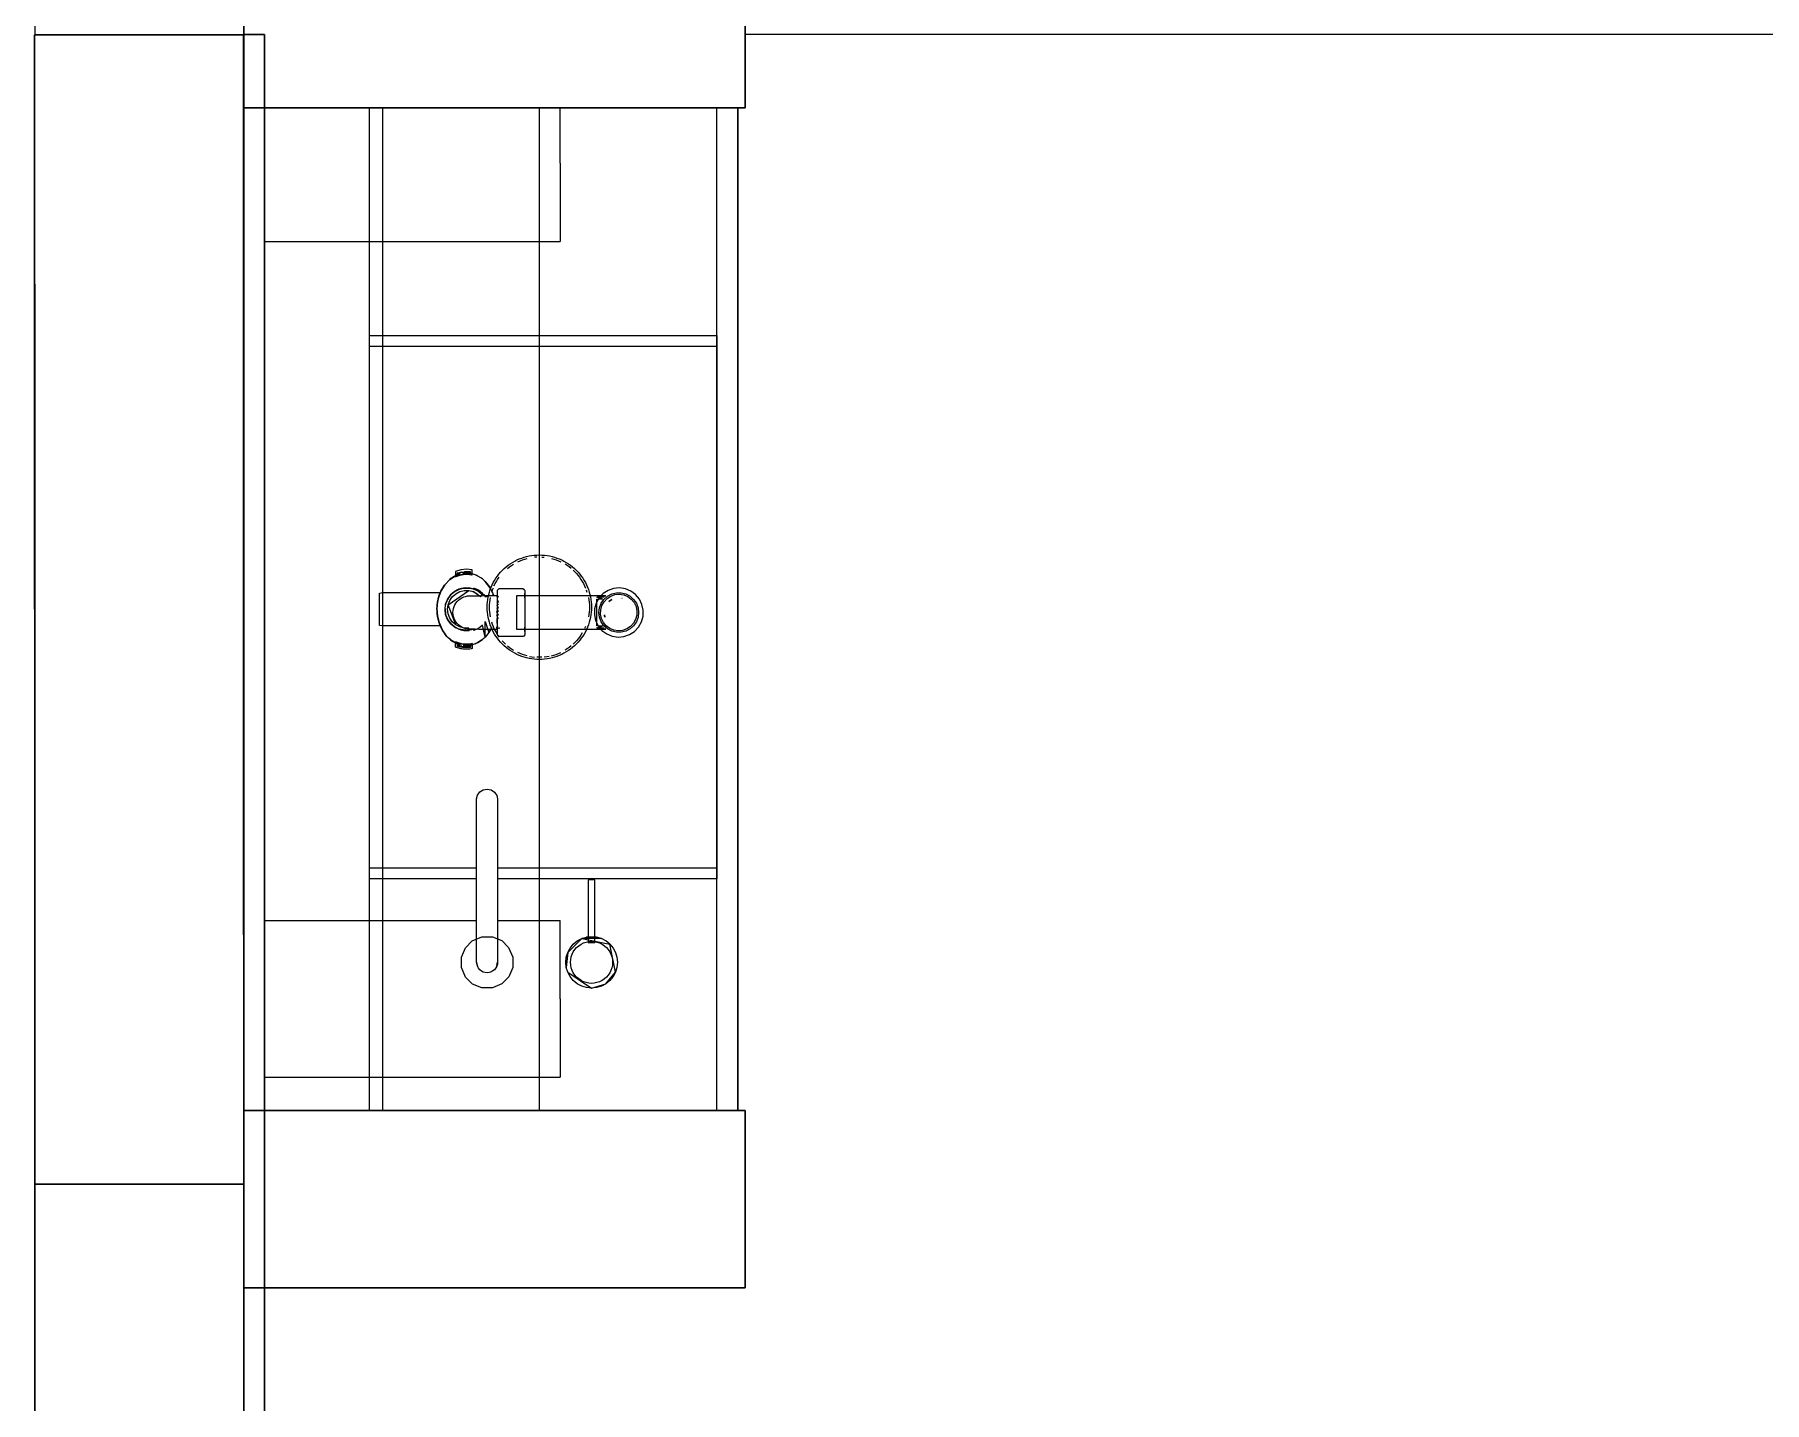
# Model space of a CAD drawing. Header units: metres. Extents: x 62 to 334, y -352 to -102.
# Drawn here: x 66 to 99.13, y -226.19 to -200 of the extents above; entities that cross this region are included whole.
import ezdxf

# ---------------------------------------------------------------- set-up
doc = ezdxf.new("R2010")
doc.units = ezdxf.units.M

msp = doc.modelspace()

# ---------------------------------------------------------------- linework, layer by layer
for p, q in [((66.002, -195.997), (66.002, -200.001)), ((70.004, -201.4), (70.004, -198)), ((79.604, -198), (79.604, -201.4)), ((65.998, -200.001), (69.998, -200)), ((66.002, -222.007), (65.998, -200.001)), ((69.998, -200), (70.002, -222.006)), ((70.004, -199.997), (70.004, -199.997)), ((70.004, -293.397), (70.004, -199.997)), ((70.004, -199.997), (70.404, -199.997)), ((70.404, -199.997), (70.404, -293.397)), ((102.002, -199.997), (79.604, -199.997)), ((79.604, -201.4), (70.004, -201.4)), ((72.404, -201.4), (72.404, -220.594)), ((72.664, -220.594), (72.664, -201.4)), ((75.664, -201.4), (75.664, -220.594)), ((76.064, -202.46), (76.064, -201.4)), ((79.064, -220.594), (79.064, -201.4)), ((79.064, -205.96), (79.064, -201.4)), ((79.464, -220.594), (79.464, -201.4)), ((79.464, -201.4), (79.464, -220.594)), ((76.064, -202.46), (76.064, -203.96)), ((70.404, -203.96), (76.064, -203.96)), ((72.404, -205.76), (79.064, -205.76)), ((72.404, -205.96), (79.064, -205.96)), ((79.064, -205.76), (79.064, -216.16)), ((70.404, -220.594), (70.404, -206.49)), ((75.281, -210.036), (75.327, -210.019)), ((75.327, -210.019), (75.374, -210.003)), ((75.374, -210.003), (75.421, -209.99)), ((75.421, -209.99), (75.469, -209.979)), ((75.469, -209.979), (75.517, -209.971)), ((75.517, -209.971), (75.566, -209.965)), ((75.566, -209.965), (75.615, -209.961)), ((75.617, -210.001), (75.57, -210.005)), ((75.615, -209.961), (75.664, -209.96)), ((75.664, -209.96), (75.713, -209.961)), ((75.711, -210.001), (75.758, -210.005)), ((75.713, -209.961), (75.762, -209.965)), ((75.762, -209.965), (75.811, -209.971)), ((75.811, -209.971), (75.859, -209.979)), ((75.859, -209.979), (75.907, -209.99)), ((75.907, -209.99), (75.954, -210.003)), ((75.954, -210.003), (76.001, -210.019)), ((76.001, -210.019), (76.047, -210.036)), ((73.948, -210.43), (74.059, -210.357)), ((74.059, -210.357), (73.953, -210.426)), ((73.953, -210.426), (74.056, -210.359)), ((74.056, -210.359), (74.032, -210.374)), ((74.162, -210.245), (74.059, -210.276)), ((74.059, -210.276), (74.059, -210.357)), ((74.172, -210.338), (74.059, -210.38)), ((74.161, -210.341), (74.059, -210.38)), ((74.059, -210.357), (74.086, -210.345)), ((74.059, -210.357), (74.069, -210.352)), ((74.059, -210.38), (74.059, -210.357)), ((74.069, -210.352), (74.08, -210.348)), ((74.08, -210.348), (74.089, -210.343)), ((74.086, -210.345), (74.08, -210.348)), ((74.086, -210.345), (74.107, -210.337)), ((74.089, -210.343), (74.086, -210.345)), ((74.089, -210.297), (74.106, -210.308)), ((74.089, -210.343), (74.089, -210.316)), ((74.101, -210.339), (74.089, -210.343)), ((74.112, -210.335), (74.101, -210.339)), ((74.107, -210.337), (74.101, -210.339)), ((74.103, -210.36), (74.114, -210.355)), ((74.106, -210.308), (74.182, -210.291)), ((74.157, -210.296), (74.106, -210.308)), ((74.106, -210.308), (74.108, -210.308)), ((74.107, -210.337), (74.112, -210.335)), ((74.108, -210.308), (74.112, -210.307)), ((74.112, -210.307), (74.114, -210.307)), ((74.122, -210.331), (74.112, -210.335)), ((74.112, -210.335), (74.116, -210.333)), ((74.114, -210.307), (74.118, -210.306)), ((74.114, -210.355), (74.126, -210.351)), ((74.116, -210.333), (74.122, -210.331)), ((74.118, -210.306), (74.122, -210.305)), ((74.122, -210.305), (74.126, -210.304)), ((74.122, -210.331), (74.134, -210.328)), ((74.13, -210.329), (74.122, -210.331)), ((74.126, -210.304), (74.13, -210.303)), ((74.126, -210.351), (74.137, -210.348)), ((74.13, -210.303), (74.135, -210.302)), ((74.13, -210.329), (74.138, -210.327)), ((74.134, -210.328), (74.13, -210.329)), ((74.134, -210.328), (74.145, -210.325)), ((74.138, -210.327), (74.134, -210.328)), ((74.135, -210.302), (74.145, -210.299)), ((74.137, -210.348), (74.149, -210.344)), ((74.145, -210.325), (74.138, -210.327)), ((74.145, -210.299), (74.157, -210.296)), ((74.149, -210.344), (74.161, -210.341)), ((74.17, -210.294), (74.157, -210.296)), ((74.161, -210.341), (74.269, -210.328)), ((74.305, -210.33), (74.161, -210.341)), ((74.161, -210.341), (74.172, -210.338)), ((74.269, -210.235), (74.162, -210.245)), ((74.182, -210.291), (74.17, -210.294)), ((74.184, -210.336), (74.172, -210.338)), ((74.182, -210.291), (74.194, -210.289)), ((74.196, -210.334), (74.184, -210.336)), ((74.194, -210.289), (74.205, -210.288)), ((74.208, -210.332), (74.196, -210.334)), ((74.213, -210.311), (74.202, -210.313)), ((74.202, -210.313), (74.211, -210.312)), ((74.205, -210.288), (74.217, -210.287)), ((74.22, -210.331), (74.208, -210.332)), ((74.211, -210.312), (74.22, -210.311)), ((74.225, -210.31), (74.213, -210.311)), ((74.217, -210.287), (74.228, -210.285)), ((74.22, -210.311), (74.232, -210.309)), ((74.232, -210.33), (74.22, -210.331)), ((74.237, -210.309), (74.225, -210.31)), ((74.337, -210.279), (74.228, -210.285)), ((74.228, -210.285), (74.24, -210.285)), ((74.232, -210.309), (74.244, -210.309)), ((74.244, -210.329), (74.232, -210.33)), ((74.25, -210.308), (74.237, -210.309)), ((74.24, -210.285), (74.337, -210.279)), ((74.24, -210.285), (74.251, -210.284)), ((74.244, -210.309), (74.25, -210.308)), ((74.257, -210.328), (74.244, -210.329)), ((74.25, -210.308), (74.256, -210.308)), ((74.26, -210.308), (74.25, -210.308)), ((74.251, -210.284), (74.263, -210.284)), ((74.256, -210.308), (74.263, -210.308)), ((74.269, -210.328), (74.257, -210.328)), ((74.272, -210.308), (74.26, -210.308)), ((74.263, -210.284), (74.274, -210.284)), ((74.33, -210.285), (74.263, -210.284)), ((74.263, -210.308), (74.269, -210.308)), ((74.377, -210.246), (74.269, -210.235)), ((74.269, -210.308), (74.28, -210.308)), ((74.377, -210.342), (74.269, -210.328)), ((74.269, -210.328), (74.317, -210.331)), ((74.269, -210.328), (74.281, -210.328)), ((74.284, -210.308), (74.272, -210.308)), ((74.33, -210.285), (74.274, -210.284)), ((74.274, -210.284), (74.283, -210.284)), ((74.28, -210.308), (74.291, -210.309)), ((74.281, -210.328), (74.293, -210.329)), ((74.283, -210.284), (74.291, -210.284)), ((74.296, -210.309), (74.284, -210.308)), ((74.291, -210.284), (74.295, -210.285)), ((74.291, -210.309), (74.301, -210.309)), ((74.293, -210.329), (74.305, -210.33)), ((74.295, -210.285), (74.299, -210.285)), ((74.307, -210.31), (74.296, -210.309)), ((74.299, -210.285), (74.305, -210.285)), ((74.316, -210.311), (74.301, -210.309)), ((74.301, -210.309), (74.307, -210.31)), ((74.305, -210.285), (74.309, -210.285)), ((74.305, -210.33), (74.317, -210.331)), ((74.307, -210.31), (74.316, -210.311)), ((74.319, -210.311), (74.307, -210.31)), ((74.309, -210.285), (74.312, -210.285)), ((74.312, -210.285), (74.318, -210.285)), ((74.321, -210.311), (74.316, -210.311)), ((74.316, -210.311), (74.329, -210.312)), ((74.317, -210.331), (74.329, -210.332)), ((74.318, -210.285), (74.321, -210.286)), ((74.329, -210.312), (74.319, -210.311)), ((74.321, -210.286), (74.323, -210.286)), ((74.326, -210.312), (74.321, -210.311)), ((74.323, -210.286), (74.327, -210.285)), ((74.329, -210.312), (74.326, -210.312)), ((74.327, -210.285), (74.33, -210.285)), ((74.329, -210.312), (74.347, -210.315)), ((74.342, -210.314), (74.329, -210.312)), ((74.329, -210.332), (74.341, -210.334)), ((74.337, -210.279), (74.33, -210.285)), ((74.347, -210.271), (74.337, -210.279)), ((74.341, -210.334), (74.353, -210.336)), ((74.354, -210.316), (74.342, -210.314)), ((74.347, -210.315), (74.347, -210.289)), ((74.347, -210.315), (74.357, -210.317)), ((74.366, -210.318), (74.347, -210.315)), ((74.353, -210.336), (74.365, -210.339)), ((74.366, -210.318), (74.354, -210.316)), ((74.357, -210.317), (74.368, -210.319)), ((74.357, -210.317), (74.366, -210.318)), ((74.365, -210.339), (74.377, -210.342)), ((74.366, -210.318), (74.368, -210.319)), ((74.377, -210.321), (74.366, -210.318)), ((74.368, -210.319), (74.377, -210.321)), ((74.377, -210.321), (74.377, -210.246)), ((74.377, -210.342), (74.377, -210.321)), ((74.434, -210.339), (74.377, -210.321)), ((74.474, -210.356), (74.434, -210.339)), ((74.489, -210.364), (74.434, -210.339)), ((74.489, -210.364), (74.474, -210.356)), ((74.861, -210.364), (74.891, -210.326)), ((74.891, -210.326), (74.923, -210.288)), ((74.923, -210.288), (74.957, -210.253)), ((74.957, -210.253), (74.992, -210.219)), ((74.992, -210.219), (75.03, -210.187)), ((75.03, -210.187), (75.068, -210.157)), ((75.055, -210.218), (75.092, -210.189)), ((75.068, -210.157), (75.108, -210.129)), ((75.092, -210.189), (75.131, -210.162)), ((75.108, -210.129), (75.15, -210.102)), ((75.131, -210.162), (75.17, -210.137)), ((75.15, -210.102), (75.193, -210.078)), ((75.193, -210.078), (75.236, -210.056)), ((75.236, -210.056), (75.281, -210.036)), ((75.254, -210.092), (75.297, -210.073)), ((75.297, -210.073), (75.341, -210.056)), ((75.341, -210.056), (75.385, -210.041)), ((75.385, -210.041), (75.431, -210.029)), ((75.897, -210.029), (75.943, -210.041)), ((75.943, -210.041), (75.987, -210.056)), ((75.987, -210.056), (76.031, -210.073)), ((76.031, -210.073), (76.074, -210.092)), ((76.047, -210.036), (76.092, -210.056)), ((76.092, -210.056), (76.135, -210.078)), ((76.135, -210.078), (76.178, -210.102)), ((76.197, -210.162), (76.158, -210.137)), ((76.178, -210.102), (76.22, -210.129)), ((76.236, -210.189), (76.197, -210.162)), ((76.22, -210.129), (76.26, -210.157)), ((76.273, -210.218), (76.236, -210.189)), ((76.26, -210.157), (76.298, -210.187)), ((76.298, -210.187), (76.336, -210.219)), ((76.309, -210.249), (76.343, -210.281)), ((76.336, -210.219), (76.371, -210.253)), ((76.343, -210.281), (76.375, -210.315)), ((76.371, -210.253), (76.405, -210.288)), ((76.375, -210.315), (76.406, -210.351)), ((76.405, -210.288), (76.437, -210.326)), ((76.406, -210.351), (76.435, -210.388)), ((76.437, -210.326), (76.467, -210.364)), ((72.604, -210.691), (72.664, -210.68)), ((72.664, -210.68), (73.768, -210.68)), ((73.779, -210.656), (73.729, -210.797)), ((73.755, -210.711), (73.764, -210.688)), ((73.779, -210.656), (73.764, -210.688)), ((73.764, -210.688), (73.768, -210.68)), ((73.768, -210.68), (73.779, -210.656)), ((73.853, -210.531), (73.779, -210.656)), ((73.779, -210.656), (73.849, -210.536)), ((73.849, -210.536), (73.853, -210.531)), ((73.853, -210.531), (73.948, -210.43)), ((73.916, -210.913), (74.311, -210.641)), ((73.953, -210.426), (73.948, -210.43)), ((74.032, -210.374), (73.953, -210.426)), ((74.1, -210.626), (73.958, -210.731)), ((74.031, -210.665), (73.958, -210.731)), ((73.974, -210.714), (74.033, -210.664)), ((74.173, -210.601), (74.031, -210.665)), ((74.031, -210.665), (74.118, -210.618)), ((74.1, -210.626), (74.031, -210.665)), ((74.033, -210.664), (74.1, -210.626)), ((74.059, -210.38), (74.07, -210.374)), ((74.062, -210.702), (74.139, -210.662)), ((74.07, -210.374), (74.081, -210.369)), ((74.081, -210.369), (74.092, -210.364)), ((74.092, -210.364), (74.103, -210.36)), ((74.173, -210.601), (74.1, -210.626)), ((74.25, -210.59), (74.118, -210.618)), ((74.118, -210.618), (74.214, -210.594)), ((74.118, -210.618), (74.173, -210.601)), ((74.139, -210.662), (74.224, -210.641)), ((74.25, -210.59), (74.173, -210.601)), ((74.214, -210.594), (74.25, -210.59)), ((74.312, -210.592), (74.214, -210.594)), ((74.214, -210.594), (74.327, -210.594)), ((74.224, -210.641), (74.311, -210.641)), ((74.327, -210.594), (74.25, -210.59)), ((74.311, -210.641), (74.396, -210.662)), ((74.312, -210.592), (74.327, -210.594)), ((74.408, -210.615), (74.312, -210.592)), ((74.327, -210.594), (74.368, -210.602)), ((74.368, -210.602), (74.408, -210.615)), ((74.539, -210.76), (74.396, -210.662)), ((74.396, -210.662), (74.473, -210.702)), ((74.408, -210.615), (74.409, -210.594)), ((74.497, -210.66), (74.408, -210.615)), ((74.488, -210.631), (74.409, -210.594)), ((74.409, -210.594), (74.505, -210.641)), ((74.488, -210.631), (74.505, -210.641)), ((74.532, -210.661), (74.488, -210.631)), ((74.573, -210.418), (74.489, -210.364)), ((74.555, -210.405), (74.489, -210.364)), ((74.497, -210.66), (74.572, -210.726)), ((74.571, -210.724), (74.497, -210.66)), ((74.505, -210.641), (74.585, -210.71)), ((74.573, -210.697), (74.532, -210.661)), ((74.585, -210.71), (74.532, -210.661)), ((74.573, -210.418), (74.555, -210.405)), ((74.591, -210.433), (74.573, -210.418)), ((74.61, -210.45), (74.591, -210.433)), ((74.61, -210.45), (74.621, -210.461)), ((74.628, -210.468), (74.61, -210.45)), ((74.621, -210.461), (74.628, -210.468)), ((74.628, -210.468), (74.692, -210.545)), ((74.719, -210.584), (74.628, -210.468)), ((74.692, -210.545), (74.719, -210.584)), ((74.694, -210.717), (74.707, -210.67)), ((74.707, -210.67), (74.722, -210.623)), ((74.746, -210.633), (74.719, -210.584)), ((74.719, -210.584), (74.785, -210.724)), ((74.771, -210.688), (74.719, -210.584)), ((74.722, -210.623), (74.74, -210.577)), ((74.74, -210.577), (74.76, -210.533)), ((74.76, -210.637), (74.745, -210.681)), ((74.771, -210.688), (74.746, -210.633)), ((74.76, -210.533), (74.782, -210.489)), ((74.777, -210.593), (74.76, -210.637)), ((74.785, -210.724), (74.771, -210.688)), ((74.782, -210.489), (74.806, -210.446)), ((74.796, -210.55), (74.817, -210.508)), ((74.806, -210.446), (74.833, -210.404)), ((74.817, -210.508), (74.841, -210.467)), ((74.833, -210.404), (74.861, -210.364)), ((74.841, -210.467), (74.866, -210.427)), ((74.866, -210.427), (74.893, -210.388)), ((74.866, -210.632), (74.872, -210.625)), ((74.866, -211.491), (74.866, -210.632)), ((74.872, -210.625), (74.896, -210.602)), ((74.896, -210.602), (75.346, -210.602)), ((75.346, -210.602), (75.386, -210.642)), ((75.371, -210.627), (75.346, -210.602)), ((75.346, -210.602), (75.371, -210.623)), ((75.371, -210.623), (75.382, -210.636)), ((75.386, -210.642), (75.371, -210.627)), ((75.382, -210.636), (75.386, -210.642)), ((75.386, -210.642), (75.386, -210.721)), ((76.435, -210.388), (76.462, -210.427)), ((76.462, -210.427), (76.487, -210.467)), ((76.467, -210.364), (76.495, -210.404)), ((76.487, -210.467), (76.511, -210.508)), ((76.495, -210.404), (76.522, -210.446)), ((76.511, -210.508), (76.532, -210.55)), ((76.522, -210.446), (76.546, -210.489)), ((76.532, -210.55), (76.551, -210.593)), ((76.546, -210.489), (76.568, -210.533)), ((76.568, -210.533), (76.588, -210.577)), ((76.583, -210.681), (76.568, -210.637)), ((76.588, -210.577), (76.606, -210.623)), ((76.606, -210.623), (76.621, -210.67)), ((76.621, -210.67), (76.634, -210.717)), ((76.98, -210.64), (76.885, -210.701)), ((77.087, -210.603), (76.98, -210.64)), ((77.051, -210.707), (77.14, -210.685)), ((77.2, -210.592), (77.087, -210.603)), ((77.14, -210.685), (77.232, -210.685)), ((77.312, -210.609), (77.2, -210.592)), ((77.232, -210.685), (77.321, -210.707)), ((77.417, -210.653), (77.312, -210.609)), ((77.508, -210.72), (77.417, -210.653)), ((72.604, -211.309), (72.604, -210.691)), ((72.604, -210.77), (72.604, -210.722)), ((73.707, -210.922), (73.704, -210.992)), ((73.705, -210.949), (73.704, -210.973)), ((73.704, -211.002), (73.704, -210.973)), ((73.704, -210.973), (73.704, -210.992)), ((73.704, -210.992), (73.704, -211.002)), ((73.704, -210.992), (73.706, -211.061)), ((73.704, -211.002), (73.705, -211.037)), ((73.705, -210.949), (73.729, -210.797)), ((73.706, -210.934), (73.705, -210.949)), ((73.71, -211.103), (73.705, -210.949)), ((73.71, -210.9), (73.706, -210.934)), ((73.706, -210.934), (73.707, -210.922)), ((73.707, -210.922), (73.716, -210.855)), ((73.71, -210.9), (73.707, -210.922)), ((73.714, -210.869), (73.71, -210.9)), ((73.72, -210.833), (73.714, -210.869)), ((73.716, -210.855), (73.714, -210.869)), ((73.729, -210.797), (73.716, -210.855)), ((73.716, -210.855), (73.72, -210.833)), ((73.729, -210.797), (73.72, -210.833)), ((73.729, -210.797), (73.742, -210.748)), ((73.73, -210.79), (73.729, -210.797)), ((73.742, -210.748), (73.73, -210.79)), ((73.742, -210.748), (73.755, -210.711)), ((73.858, -211.003), (73.869, -210.905)), ((73.858, -210.992), (73.858, -211.003)), ((73.864, -211.069), (73.858, -210.992)), ((73.858, -211.003), (73.864, -211.069)), ((73.87, -211.101), (73.858, -211.003)), ((73.867, -210.915), (73.89, -210.842)), ((73.869, -210.905), (73.867, -210.915)), ((73.869, -210.905), (73.926, -210.774)), ((73.903, -210.813), (73.869, -210.905)), ((73.89, -210.842), (73.869, -210.905)), ((73.903, -210.813), (73.974, -210.714)), ((73.958, -210.731), (73.903, -210.813)), ((73.926, -210.774), (73.903, -210.813)), ((73.906, -211), (73.916, -210.913)), ((73.916, -211.087), (73.906, -211)), ((73.916, -210.913), (73.947, -210.832)), ((74.062, -211.298), (73.916, -210.913)), ((73.974, -210.714), (73.926, -210.774)), ((73.947, -210.832), (73.997, -210.76)), ((73.958, -210.731), (73.974, -210.714)), ((73.997, -210.76), (74.062, -210.702)), ((74.012, -211.024), (74.019, -210.985)), ((74.019, -210.985), (74.03, -210.95)), ((74.03, -210.95), (74.046, -210.913)), ((74.046, -210.913), (74.065, -210.882)), ((74.065, -210.882), (74.09, -210.85)), ((74.09, -210.85), (74.115, -210.825)), ((74.115, -210.825), (74.148, -210.799)), ((74.148, -210.799), (74.178, -210.781)), ((74.178, -210.781), (74.216, -210.763)), ((74.216, -210.763), (74.249, -210.753)), ((74.249, -210.753), (74.291, -210.744)), ((74.291, -210.744), (74.324, -210.742)), ((74.324, -210.742), (74.343, -210.742)), ((74.343, -210.742), (74.399, -210.741)), ((74.399, -210.741), (74.438, -210.741)), ((74.438, -210.741), (74.508, -210.74)), ((74.473, -210.702), (74.539, -210.76)), ((74.508, -210.74), (74.597, -210.739)), ((74.539, -210.76), (74.571, -210.724)), ((74.572, -210.726), (74.585, -210.71)), ((74.573, -210.697), (74.592, -210.717)), ((74.585, -210.71), (74.573, -210.697)), ((74.592, -210.717), (74.611, -210.741)), ((74.597, -210.739), (74.86, -210.737)), ((74.61, -210.717), (74.628, -210.765)), ((74.611, -210.741), (74.61, -210.717)), ((74.628, -210.765), (74.785, -210.724)), ((74.664, -210.96), (74.665, -210.911)), ((74.665, -211.009), (74.664, -210.96)), ((74.665, -210.911), (74.669, -210.862)), ((74.669, -211.058), (74.665, -211.009)), ((74.669, -210.862), (74.675, -210.813)), ((74.675, -210.813), (74.683, -210.765)), ((74.683, -210.765), (74.694, -210.717)), ((74.705, -210.913), (74.704, -210.96)), ((74.704, -210.96), (74.705, -211.007)), ((74.709, -210.866), (74.705, -210.913)), ((74.705, -211.007), (74.709, -211.054)), ((74.714, -210.819), (74.709, -210.866)), ((74.722, -210.773), (74.714, -210.819)), ((74.86, -210.737), (74.846, -210.748)), ((74.846, -210.748), (74.873, -210.747)), ((74.848, -210.979), (74.876, -211.044)), ((74.877, -210.979), (74.848, -210.979)), ((74.85, -210.917), (74.877, -210.979)), ((74.878, -210.917), (74.85, -210.917)), ((74.853, -210.861), (74.878, -210.917)), ((74.881, -210.861), (74.853, -210.861)), ((74.864, -210.776), (74.858, -210.813)), ((74.858, -210.813), (74.881, -210.861)), ((74.873, -210.747), (74.864, -210.776)), ((75.226, -210.742), (75.226, -211.382)), ((76.766, -210.742), (75.226, -210.742)), ((75.386, -210.696), (75.386, -211.428)), ((75.386, -210.78), (75.386, -210.696)), ((75.386, -210.705), (75.386, -210.78)), ((75.386, -210.721), (75.386, -210.705)), ((76.606, -210.773), (76.614, -210.819)), ((76.614, -210.819), (76.619, -210.866)), ((76.619, -210.866), (76.623, -210.913)), ((76.623, -211.007), (76.619, -211.054)), ((76.623, -210.913), (76.624, -210.96)), ((76.624, -210.96), (76.623, -211.007)), ((76.634, -210.717), (76.645, -210.765)), ((76.645, -210.765), (76.653, -210.813)), ((76.653, -210.813), (76.659, -210.862)), ((76.659, -210.862), (76.663, -210.911)), ((76.663, -211.009), (76.659, -211.058)), ((76.663, -210.911), (76.664, -210.96)), ((76.664, -210.96), (76.663, -211.009)), ((76.721, -210.991), (76.718, -211.105)), ((76.752, -210.882), (76.721, -210.991)), ((76.807, -210.784), (76.752, -210.882)), ((76.94, -210.744), (76.766, -210.742)), ((76.766, -210.749), (76.94, -210.744)), ((76.904, -210.763), (76.766, -210.749)), ((76.766, -210.771), (76.904, -210.763)), ((76.871, -210.799), (76.766, -210.771)), ((76.766, -210.806), (76.871, -210.799)), ((76.766, -211.318), (76.766, -210.806)), ((76.806, -211.062), (76.817, -210.971)), ((76.885, -210.701), (76.807, -210.784)), ((76.817, -210.971), (76.849, -210.885)), ((76.837, -211.094), (76.84, -211.01)), ((76.84, -211.01), (76.862, -210.928)), ((76.849, -210.885), (76.901, -210.81)), ((76.862, -210.928), (76.904, -210.855)), ((76.901, -210.81), (76.97, -210.749)), ((76.904, -210.855), (76.962, -210.793)), ((76.962, -210.793), (77.032, -210.747)), ((76.97, -210.749), (77.051, -210.707)), ((76.998, -210.854), (77.054, -210.815)), ((77.027, -210.832), (76.998, -210.854)), ((77.054, -210.815), (77.027, -210.832)), ((77.032, -210.747), (77.112, -210.72)), ((77.112, -210.72), (77.196, -210.712)), ((77.196, -210.712), (77.28, -210.725)), ((77.243, -210.79), (77.25, -210.79)), ((77.28, -210.725), (77.358, -210.757)), ((77.321, -210.707), (77.402, -210.749)), ((77.358, -210.757), (77.426, -210.807)), ((77.402, -210.749), (77.47, -210.81)), ((77.426, -210.807), (77.48, -210.872)), ((77.47, -210.81), (77.522, -210.885)), ((77.48, -210.872), (77.517, -210.948)), ((77.58, -210.807), (77.508, -210.72)), ((77.517, -210.948), (77.534, -211.03)), ((77.522, -210.885), (77.555, -210.971)), ((77.555, -210.971), (77.566, -211.062)), ((77.63, -210.909), (77.58, -210.807)), ((77.654, -211.019), (77.63, -210.909)), ((77.65, -211.133), (77.654, -211.019)), ((72.664, -211.32), (72.604, -211.309)), ((73.768, -211.32), (72.664, -211.32)), ((73.705, -211.037), (73.706, -211.061)), ((73.706, -211.061), (73.709, -211.094)), ((73.706, -211.061), (73.714, -211.13)), ((73.709, -211.094), (73.71, -211.103)), ((73.71, -211.103), (73.743, -211.252)), ((73.713, -211.127), (73.71, -211.103)), ((73.724, -211.185), (73.713, -211.127)), ((73.714, -211.13), (73.713, -211.127)), ((73.726, -211.191), (73.714, -211.13)), ((73.714, -211.13), (73.724, -211.185)), ((73.726, -211.191), (73.724, -211.185)), ((73.724, -211.185), (73.733, -211.218)), ((73.739, -211.241), (73.726, -211.191)), ((73.733, -211.218), (73.726, -211.191)), ((73.733, -211.218), (73.739, -211.241)), ((73.739, -211.241), (73.743, -211.252)), ((73.752, -211.281), (73.739, -211.241)), ((73.743, -211.252), (73.801, -211.389)), ((73.743, -211.252), (73.752, -211.281)), ((73.752, -211.281), (73.768, -211.32)), ((73.759, -211.299), (73.752, -211.281)), ((73.768, -211.32), (73.759, -211.299)), ((73.759, -211.299), (73.765, -211.314)), ((73.765, -211.314), (73.768, -211.32)), ((73.801, -211.389), (73.768, -211.32)), ((73.864, -211.069), (73.87, -211.101)), ((73.884, -211.143), (73.864, -211.069)), ((73.87, -211.101), (73.884, -211.143)), ((73.922, -211.22), (73.87, -211.101)), ((73.906, -211.193), (73.87, -211.101)), ((73.906, -211.193), (73.982, -211.294)), ((73.963, -211.274), (73.906, -211.193)), ((73.922, -211.22), (73.906, -211.193)), ((73.947, -211.168), (73.916, -211.087)), ((73.982, -211.294), (73.922, -211.22)), ((73.997, -211.24), (73.947, -211.168)), ((73.963, -211.274), (74.067, -211.357)), ((74.037, -211.339), (73.963, -211.274)), ((73.982, -211.294), (73.963, -211.274)), ((74.067, -211.357), (73.982, -211.294)), ((74.062, -211.298), (73.997, -211.24)), ((74.01, -211.062), (74.012, -211.024)), ((74.012, -211.1), (74.01, -211.062)), ((74.019, -211.139), (74.012, -211.1)), ((74.03, -211.174), (74.019, -211.139)), ((74.046, -211.211), (74.03, -211.174)), ((74.067, -211.357), (74.037, -211.339)), ((74.037, -211.339), (74.176, -211.4)), ((74.124, -211.384), (74.037, -211.339)), ((74.065, -211.242), (74.046, -211.211)), ((74.139, -211.339), (74.062, -211.298)), ((74.09, -211.274), (74.065, -211.242)), ((74.115, -211.3), (74.09, -211.274)), ((74.148, -211.325), (74.115, -211.3)), ((74.224, -211.359), (74.139, -211.339)), ((74.178, -211.344), (74.148, -211.325)), ((74.216, -211.361), (74.178, -211.344)), ((74.524, -211.346), (74.469, -211.38)), ((74.573, -211.303), (74.524, -211.346)), ((74.628, -211.533), (74.573, -211.303)), ((74.628, -211.235), (74.699, -211.447)), ((74.628, -211.533), (74.628, -211.235)), ((74.675, -211.107), (74.669, -211.058)), ((74.683, -211.155), (74.675, -211.107)), ((74.694, -211.203), (74.683, -211.155)), ((74.707, -211.25), (74.694, -211.203)), ((74.756, -211.347), (74.699, -211.447)), ((74.722, -211.297), (74.707, -211.25)), ((74.709, -211.054), (74.714, -211.101)), ((74.714, -211.101), (74.722, -211.147)), ((74.74, -211.343), (74.722, -211.297)), ((74.76, -211.388), (74.74, -211.343)), ((74.745, -211.239), (74.76, -211.283)), ((74.746, -211.367), (74.756, -211.347)), ((74.76, -211.283), (74.777, -211.327)), ((74.777, -211.327), (74.796, -211.371)), ((74.835, -211.348), (74.906, -211.361)), ((74.864, -211.348), (74.835, -211.348)), ((74.847, -211.044), (74.876, -211.11)), ((74.876, -211.044), (74.847, -211.044)), ((74.847, -211.11), (74.877, -211.176)), ((74.876, -211.11), (74.847, -211.11)), ((74.849, -211.176), (74.852, -211.245)), ((74.877, -211.176), (74.849, -211.176)), ((74.852, -211.245), (74.857, -211.304)), ((74.857, -211.304), (74.864, -211.348)), ((75.386, -211.345), (75.386, -211.481)), ((75.386, -211.419), (75.386, -211.345)), ((76.551, -211.327), (76.532, -211.371)), ((76.588, -211.343), (76.568, -211.388)), ((76.606, -211.297), (76.588, -211.343)), ((76.614, -211.101), (76.606, -211.147)), ((76.621, -211.25), (76.606, -211.297)), ((76.619, -211.054), (76.614, -211.101)), ((76.634, -211.203), (76.621, -211.25)), ((76.645, -211.155), (76.634, -211.203)), ((76.653, -211.107), (76.645, -211.155)), ((76.659, -211.058), (76.653, -211.107)), ((76.718, -211.105), (76.742, -211.216)), ((76.742, -211.216), (76.791, -211.317)), ((76.871, -211.325), (76.766, -211.318)), ((76.766, -211.353), (76.871, -211.325)), ((76.791, -211.317), (76.864, -211.404)), ((76.817, -211.153), (76.806, -211.062)), ((76.849, -211.239), (76.817, -211.153)), ((76.855, -211.176), (76.837, -211.094)), ((76.901, -211.314), (76.849, -211.239)), ((76.892, -211.252), (76.855, -211.176)), ((76.946, -211.317), (76.892, -211.252)), ((76.97, -211.375), (76.901, -211.314)), ((76.909, -211.108), (76.921, -211.154)), ((76.912, -211.123), (76.909, -211.108)), ((76.921, -211.154), (76.912, -211.123)), ((77.014, -211.367), (76.946, -211.317)), ((77.41, -211.331), (77.339, -211.377)), ((77.47, -211.314), (77.402, -211.375)), ((77.468, -211.269), (77.41, -211.331)), ((77.509, -211.196), (77.468, -211.269)), ((77.522, -211.239), (77.47, -211.314)), ((77.487, -211.423), (77.564, -211.341)), ((77.532, -211.115), (77.509, -211.196)), ((77.555, -211.153), (77.522, -211.239)), ((77.534, -211.03), (77.532, -211.115)), ((77.566, -211.062), (77.555, -211.153)), ((77.564, -211.341), (77.62, -211.242)), ((77.62, -211.242), (77.65, -211.133)), ((73.801, -211.389), (73.817, -211.416)), ((73.883, -211.506), (73.801, -211.389)), ((73.817, -211.416), (73.883, -211.506)), ((73.878, -211.5), (73.817, -211.416)), ((73.883, -211.506), (73.878, -211.5)), ((73.966, -211.584), (73.883, -211.506)), ((73.883, -211.506), (73.947, -211.569)), ((73.947, -211.569), (73.966, -211.584)), ((74.059, -211.643), (73.966, -211.584)), ((73.966, -211.584), (74.01, -211.616)), ((74.01, -211.616), (74.059, -211.643)), ((74.059, -211.621), (74.059, -211.643)), ((74.161, -211.659), (74.059, -211.621)), ((74.059, -211.621), (74.077, -211.63)), ((74.174, -211.662), (74.059, -211.621)), ((74.059, -211.643), (74.075, -211.651)), ((74.069, -211.648), (74.059, -211.643)), ((74.059, -211.643), (74.086, -211.655)), ((74.059, -211.724), (74.059, -211.643)), ((74.176, -211.4), (74.067, -211.357)), ((74.079, -211.653), (74.069, -211.648)), ((74.075, -211.651), (74.092, -211.658)), ((74.077, -211.63), (74.096, -211.638)), ((74.079, -211.653), (74.089, -211.657)), ((74.086, -211.655), (74.079, -211.653)), ((74.105, -211.663), (74.086, -211.655)), ((74.086, -211.655), (74.089, -211.657)), ((74.089, -211.657), (74.089, -211.704)), ((74.092, -211.658), (74.11, -211.665)), ((74.092, -211.658), (74.107, -211.664)), ((74.105, -211.663), (74.092, -211.658)), ((74.096, -211.638), (74.115, -211.645)), ((74.107, -211.664), (74.105, -211.663)), ((74.112, -211.665), (74.107, -211.664)), ((74.112, -211.665), (74.11, -211.665)), ((74.11, -211.665), (74.126, -211.67)), ((74.118, -211.667), (74.112, -211.665)), ((74.115, -211.645), (74.134, -211.652)), ((74.126, -211.67), (74.118, -211.667)), ((74.124, -211.384), (74.22, -211.407)), ((74.176, -211.4), (74.124, -211.384)), ((74.293, -211.409), (74.124, -211.384)), ((74.135, -211.673), (74.126, -211.67)), ((74.126, -211.67), (74.145, -211.676)), ((74.134, -211.652), (74.154, -211.658)), ((74.145, -211.676), (74.135, -211.673)), ((74.154, -211.658), (74.174, -211.662)), ((74.174, -211.662), (74.161, -211.659)), ((74.161, -211.659), (74.269, -211.672)), ((74.316, -211.669), (74.161, -211.659)), ((74.194, -211.666), (74.174, -211.662)), ((74.293, -211.409), (74.176, -211.4)), ((74.214, -211.669), (74.194, -211.666)), ((74.235, -211.671), (74.214, -211.669)), ((74.249, -211.372), (74.216, -211.361)), ((74.22, -211.407), (74.319, -211.407)), ((74.311, -211.359), (74.224, -211.359)), ((74.255, -211.672), (74.235, -211.671)), ((74.291, -211.38), (74.249, -211.372)), ((74.276, -211.672), (74.255, -211.672)), ((74.269, -211.672), (74.377, -211.658)), ((74.269, -211.672), (74.337, -211.667)), ((74.296, -211.671), (74.276, -211.672)), ((74.324, -211.382), (74.291, -211.38)), ((74.408, -211.385), (74.293, -211.409)), ((74.316, -211.669), (74.296, -211.671)), ((74.319, -211.407), (74.311, -211.359)), ((74.337, -211.667), (74.316, -211.669)), ((74.343, -211.382), (74.324, -211.382)), ((74.357, -211.663), (74.337, -211.667)), ((74.358, -211.683), (74.339, -211.686)), ((74.399, -211.383), (74.343, -211.382)), ((74.361, -211.682), (74.344, -211.685)), ((74.344, -211.685), (74.358, -211.683)), ((74.377, -211.658), (74.357, -211.663)), ((74.358, -211.683), (74.377, -211.679)), ((74.361, -211.682), (74.358, -211.683)), ((74.377, -211.679), (74.361, -211.682)), ((74.377, -211.658), (74.377, -211.754)), ((74.434, -211.661), (74.377, -211.679)), ((74.438, -211.384), (74.399, -211.383)), ((74.409, -211.406), (74.408, -211.385)), ((74.469, -211.38), (74.409, -211.406)), ((74.434, -211.661), (74.489, -211.636)), ((74.446, -211.656), (74.434, -211.661)), ((74.508, -211.385), (74.438, -211.384)), ((74.489, -211.636), (74.446, -211.656)), ((74.489, -211.636), (74.573, -211.582)), ((74.559, -211.593), (74.489, -211.636)), ((74.597, -211.385), (74.508, -211.385)), ((74.573, -211.582), (74.559, -211.593)), ((74.573, -211.582), (74.591, -211.567)), ((74.591, -211.567), (74.61, -211.55)), ((74.86, -211.387), (74.597, -211.385)), ((74.61, -211.55), (74.628, -211.533)), ((74.699, -211.447), (74.628, -211.533)), ((74.66, -211.497), (74.628, -211.533)), ((74.699, -211.447), (74.66, -211.497)), ((74.699, -211.447), (74.746, -211.367)), ((74.782, -211.431), (74.76, -211.388)), ((74.806, -211.474), (74.782, -211.431)), ((74.796, -211.371), (74.817, -211.413)), ((74.833, -211.516), (74.806, -211.474)), ((74.817, -211.413), (74.841, -211.454)), ((74.861, -211.556), (74.833, -211.516)), ((74.841, -211.454), (74.866, -211.493)), ((74.906, -211.361), (74.846, -211.377)), ((74.846, -211.377), (74.86, -211.387)), ((74.891, -211.594), (74.861, -211.556)), ((74.867, -211.498), (74.866, -211.491)), ((74.866, -211.493), (74.893, -211.532)), ((74.869, -211.504), (74.867, -211.498)), ((74.872, -211.51), (74.869, -211.504)), ((74.877, -211.515), (74.872, -211.51)), ((74.883, -211.518), (74.877, -211.515)), ((74.889, -211.52), (74.883, -211.518)), ((74.896, -211.521), (74.889, -211.52)), ((74.923, -211.632), (74.891, -211.594)), ((75.346, -211.521), (74.896, -211.521)), ((74.957, -211.667), (74.923, -211.632)), ((74.985, -211.639), (74.953, -211.605)), ((74.992, -211.701), (74.957, -211.667)), ((75.019, -211.671), (74.985, -211.639)), ((75.226, -211.382), (76.766, -211.382)), ((75.355, -211.52), (75.346, -211.521)), ((75.363, -211.517), (75.355, -211.52)), ((75.371, -211.512), (75.363, -211.517)), ((75.377, -211.506), (75.371, -211.512)), ((75.382, -211.498), (75.377, -211.506)), ((75.385, -211.49), (75.382, -211.498)), ((75.386, -211.481), (75.385, -211.49)), ((75.386, -211.403), (75.386, -211.419)), ((75.386, -211.428), (75.386, -211.403)), ((76.343, -211.639), (76.309, -211.671)), ((76.371, -211.667), (76.336, -211.701)), ((76.375, -211.605), (76.343, -211.639)), ((76.405, -211.632), (76.371, -211.667)), ((76.406, -211.569), (76.375, -211.605)), ((76.437, -211.594), (76.405, -211.632)), ((76.435, -211.532), (76.406, -211.569)), ((76.462, -211.493), (76.435, -211.532)), ((76.467, -211.556), (76.437, -211.594)), ((76.487, -211.454), (76.462, -211.493)), ((76.495, -211.516), (76.467, -211.556)), ((76.522, -211.474), (76.495, -211.516)), ((76.546, -211.431), (76.522, -211.474)), ((76.568, -211.388), (76.546, -211.431)), ((76.904, -211.361), (76.766, -211.353)), ((76.766, -211.375), (76.904, -211.361)), ((76.94, -211.38), (76.766, -211.375)), ((76.766, -211.382), (76.94, -211.38)), ((76.864, -211.404), (76.955, -211.472)), ((76.955, -211.472), (77.06, -211.515)), ((77.051, -211.417), (76.97, -211.375)), ((77.092, -211.399), (77.014, -211.367)), ((77.14, -211.439), (77.051, -211.417)), ((77.06, -211.515), (77.172, -211.532)), ((77.175, -211.412), (77.092, -211.399)), ((77.232, -211.439), (77.14, -211.439)), ((77.172, -211.532), (77.285, -211.522)), ((77.259, -211.404), (77.175, -211.412)), ((77.321, -211.417), (77.232, -211.439)), ((77.339, -211.377), (77.259, -211.404)), ((77.285, -211.522), (77.392, -211.485)), ((77.402, -211.375), (77.321, -211.417)), ((77.392, -211.485), (77.487, -211.423)), ((74.079, -211.732), (74.059, -211.724)), ((74.099, -211.739), (74.079, -211.732)), ((74.089, -211.704), (74.107, -211.692)), ((74.11, -211.711), (74.089, -211.704)), ((74.12, -211.745), (74.099, -211.739)), ((74.107, -211.692), (74.163, -211.705)), ((74.11, -211.692), (74.107, -211.692)), ((74.107, -211.692), (74.181, -211.708)), ((74.116, -211.694), (74.11, -211.692)), ((74.132, -211.717), (74.11, -211.711)), ((74.123, -211.695), (74.116, -211.694)), ((74.141, -211.751), (74.12, -211.745)), ((74.13, -211.697), (74.123, -211.695)), ((74.137, -211.699), (74.13, -211.697)), ((74.154, -211.723), (74.132, -211.717)), ((74.145, -211.701), (74.137, -211.699)), ((74.162, -211.755), (74.141, -211.751)), ((74.163, -211.705), (74.145, -211.701)), ((74.177, -211.727), (74.154, -211.723)), ((74.183, -211.759), (74.162, -211.755)), ((74.181, -211.708), (74.163, -211.705)), ((74.197, -211.731), (74.177, -211.727)), ((74.181, -211.708), (74.203, -211.712)), ((74.205, -211.762), (74.183, -211.759)), ((74.217, -211.733), (74.197, -211.731)), ((74.203, -211.712), (74.225, -211.714)), ((74.205, -211.688), (74.226, -211.69)), ((74.224, -211.69), (74.205, -211.688)), ((74.226, -211.764), (74.205, -211.762)), ((74.237, -211.735), (74.217, -211.733)), ((74.224, -211.69), (74.243, -211.691)), ((74.226, -211.69), (74.224, -211.69)), ((74.225, -211.714), (74.337, -211.721)), ((74.247, -211.716), (74.225, -211.714)), ((74.226, -211.69), (74.246, -211.691)), ((74.238, -211.691), (74.226, -211.69)), ((74.248, -211.765), (74.226, -211.764)), ((74.258, -211.735), (74.237, -211.735)), ((74.238, -211.691), (74.249, -211.692)), ((74.246, -211.691), (74.238, -211.691)), ((74.243, -211.691), (74.238, -211.691)), ((74.243, -211.691), (74.262, -211.692)), ((74.249, -211.692), (74.243, -211.691)), ((74.337, -211.721), (74.247, -211.716)), ((74.269, -211.716), (74.247, -211.716)), ((74.269, -211.765), (74.248, -211.765)), ((74.278, -211.735), (74.258, -211.735)), ((74.282, -211.692), (74.262, -211.692)), ((74.262, -211.692), (74.277, -211.692)), ((74.291, -211.716), (74.269, -211.716)), ((74.291, -211.765), (74.269, -211.765)), ((74.277, -211.692), (74.291, -211.691)), ((74.298, -211.735), (74.278, -211.735)), ((74.301, -211.691), (74.282, -211.692)), ((74.331, -211.688), (74.291, -211.691)), ((74.291, -211.691), (74.295, -211.691)), ((74.3, -211.715), (74.291, -211.716)), ((74.313, -211.763), (74.291, -211.765)), ((74.295, -211.691), (74.301, -211.691)), ((74.318, -211.733), (74.298, -211.735)), ((74.307, -211.715), (74.3, -211.715)), ((74.32, -211.689), (74.301, -211.691)), ((74.301, -211.691), (74.307, -211.69)), ((74.307, -211.69), (74.314, -211.69)), ((74.31, -211.715), (74.307, -211.715)), ((74.314, -211.715), (74.31, -211.715)), ((74.334, -211.761), (74.313, -211.763)), ((74.314, -211.69), (74.32, -211.689)), ((74.318, -211.715), (74.314, -211.715)), ((74.321, -211.715), (74.318, -211.715)), ((74.333, -211.731), (74.318, -211.733)), ((74.32, -211.689), (74.339, -211.686)), ((74.328, -211.688), (74.32, -211.689)), ((74.32, -211.689), (74.325, -211.689)), ((74.324, -211.715), (74.321, -211.715)), ((74.327, -211.715), (74.324, -211.715)), ((74.325, -211.689), (74.328, -211.688)), ((74.33, -211.715), (74.327, -211.715)), ((74.344, -211.685), (74.328, -211.688)), ((74.328, -211.688), (74.347, -211.685)), ((74.339, -211.686), (74.328, -211.688)), ((74.328, -211.688), (74.331, -211.688)), ((74.337, -211.721), (74.33, -211.715)), ((74.347, -211.685), (74.331, -211.688)), ((74.347, -211.729), (74.333, -211.731)), ((74.356, -211.758), (74.334, -211.761)), ((74.347, -211.729), (74.337, -211.721)), ((74.339, -211.686), (74.344, -211.685)), ((74.347, -211.685), (74.347, -211.729)), ((74.377, -211.754), (74.356, -211.758)), ((75.03, -211.733), (74.992, -211.701)), ((75.068, -211.763), (75.03, -211.733)), ((75.055, -211.702), (75.092, -211.731)), ((75.108, -211.792), (75.068, -211.763)), ((75.092, -211.731), (75.131, -211.758)), ((75.15, -211.818), (75.108, -211.792)), ((75.131, -211.758), (75.17, -211.783)), ((75.193, -211.842), (75.15, -211.818)), ((75.236, -211.864), (75.193, -211.842)), ((75.281, -211.884), (75.236, -211.864)), ((75.297, -211.847), (75.254, -211.828)), ((75.327, -211.902), (75.281, -211.884)), ((75.341, -211.864), (75.297, -211.847)), ((75.374, -211.917), (75.327, -211.902)), ((75.385, -211.879), (75.341, -211.864)), ((75.421, -211.93), (75.374, -211.917)), ((75.431, -211.891), (75.385, -211.879)), ((75.469, -211.941), (75.421, -211.93)), ((75.517, -211.949), (75.469, -211.941)), ((75.477, -211.902), (75.523, -211.91)), ((75.566, -211.955), (75.517, -211.949)), ((75.523, -211.91), (75.57, -211.915)), ((75.615, -211.959), (75.566, -211.955)), ((75.664, -211.96), (75.615, -211.959)), ((75.664, -211.92), (75.617, -211.919)), ((75.711, -211.919), (75.664, -211.92)), ((75.713, -211.959), (75.664, -211.96)), ((75.762, -211.955), (75.713, -211.959)), ((75.805, -211.91), (75.758, -211.915)), ((75.811, -211.949), (75.762, -211.955)), ((75.851, -211.902), (75.805, -211.91)), ((75.859, -211.941), (75.811, -211.949)), ((75.907, -211.93), (75.859, -211.941)), ((75.897, -211.891), (75.943, -211.879)), ((75.954, -211.917), (75.907, -211.93)), ((75.943, -211.879), (75.987, -211.864)), ((76.001, -211.902), (75.954, -211.917)), ((75.987, -211.864), (76.031, -211.847)), ((76.047, -211.884), (76.001, -211.902)), ((76.031, -211.847), (76.074, -211.828)), ((76.092, -211.864), (76.047, -211.884)), ((76.135, -211.842), (76.092, -211.864)), ((76.178, -211.818), (76.135, -211.842)), ((76.197, -211.758), (76.158, -211.783)), ((76.22, -211.792), (76.178, -211.818)), ((76.236, -211.731), (76.197, -211.758)), ((76.26, -211.763), (76.22, -211.792)), ((76.273, -211.702), (76.236, -211.731)), ((76.298, -211.733), (76.26, -211.763)), ((76.336, -211.701), (76.298, -211.733)), ((70.404, -212.625), (70.404, -220.594)), ((74.464, -214.631), (74.479, -214.56)), ((74.464, -217.746), (74.464, -214.631)), ((74.479, -214.56), (74.524, -214.498)), ((74.524, -214.498), (74.591, -214.457)), ((74.591, -214.457), (74.664, -214.444)), ((74.664, -214.444), (74.74, -214.458)), ((74.74, -214.458), (74.807, -214.5)), ((74.807, -214.5), (74.85, -214.563)), ((74.85, -214.563), (74.864, -214.631)), ((74.864, -214.631), (74.864, -217.76)), ((74.464, -215.96), (72.404, -215.96)), ((79.064, -215.96), (74.864, -215.96)), ((79.064, -220.594), (79.064, -215.96)), ((74.464, -216.16), (72.404, -216.16)), ((79.064, -216.16), (74.864, -216.16)), ((76.602, -216.178), (76.602, -217.378)), ((76.726, -216.178), (76.602, -216.178)), ((76.726, -217.378), (76.726, -216.178)), ((70.404, -216.96), (74.464, -216.96)), ((74.864, -216.96), (76.064, -216.96)), ((76.064, -218.46), (76.064, -216.96)), ((74.379, -217.349), (74.563, -217.27)), ((74.563, -217.27), (74.765, -217.27)), ((74.765, -217.27), (74.943, -217.345)), ((76.475, -217.304), (76.208, -217.571)), ((76.39, -217.349), (76.475, -217.304)), ((76.475, -217.304), (76.568, -217.276)), ((76.475, -217.304), (77.013, -217.411)), ((76.853, -217.304), (76.475, -217.304)), ((76.76, -217.276), (76.568, -217.276)), ((76.568, -217.276), (76.853, -217.304)), ((76.853, -217.304), (76.76, -217.276)), ((76.938, -217.349), (76.853, -217.304)), ((74.174, -217.659), (74.249, -217.481)), ((74.249, -217.481), (74.379, -217.349)), ((74.943, -217.345), (75.075, -217.475)), ((75.075, -217.475), (75.154, -217.659)), ((76.208, -217.571), (76.18, -217.856)), ((76.18, -217.664), (76.208, -217.571)), ((76.208, -217.571), (76.253, -217.486)), ((76.253, -217.486), (76.315, -217.411)), ((76.275, -217.656), (76.292, -217.606)), ((76.292, -217.606), (76.315, -217.559)), ((76.315, -217.411), (76.39, -217.349)), ((76.315, -217.559), (76.345, -217.515)), ((76.345, -217.515), (76.379, -217.476)), ((76.379, -217.476), (76.419, -217.441)), ((76.419, -217.441), (76.463, -217.411)), ((76.463, -217.411), (76.51, -217.388)), ((76.51, -217.388), (76.56, -217.371)), ((76.56, -217.371), (76.611, -217.361)), ((76.602, -217.378), (76.726, -217.378)), ((76.611, -217.361), (76.664, -217.358)), ((76.664, -217.358), (76.717, -217.361)), ((76.717, -217.361), (76.768, -217.371)), ((76.768, -217.371), (76.818, -217.388)), ((76.818, -217.388), (76.865, -217.411)), ((76.865, -217.411), (76.909, -217.441)), ((76.909, -217.441), (76.948, -217.476)), ((77.013, -217.411), (76.938, -217.349)), ((76.948, -217.476), (76.983, -217.515)), ((76.983, -217.515), (77.013, -217.559)), ((77.013, -217.411), (77.075, -217.486)), ((77.12, -217.949), (77.013, -217.411)), ((77.013, -217.559), (77.036, -217.606)), ((77.036, -217.606), (77.053, -217.656)), ((77.075, -217.486), (77.12, -217.571)), ((77.12, -217.571), (77.148, -217.664)), ((74.174, -217.861), (74.174, -217.659)), ((74.253, -218.045), (74.174, -217.861)), ((74.468, -217.783), (74.464, -217.746)), ((74.464, -217.76), (74.468, -217.797)), ((74.478, -217.834), (74.464, -217.76)), ((74.478, -217.834), (74.468, -217.783)), ((74.468, -217.797), (74.478, -217.834)), ((74.479, -217.836), (74.478, -217.834)), ((74.498, -217.871), (74.479, -217.836)), ((74.523, -217.901), (74.498, -217.871)), ((74.556, -217.928), (74.523, -217.901)), ((74.59, -217.946), (74.556, -217.928)), ((74.628, -217.956), (74.59, -217.946)), ((74.664, -217.96), (74.628, -217.956)), ((74.702, -217.956), (74.664, -217.96)), ((74.738, -217.946), (74.702, -217.956)), ((74.775, -217.926), (74.738, -217.946)), ((74.805, -217.901), (74.775, -217.926)), ((74.832, -217.868), (74.805, -217.901)), ((74.85, -217.834), (74.832, -217.868)), ((74.85, -217.818), (74.864, -217.76)), ((74.861, -217.782), (74.85, -217.818)), ((74.861, -217.796), (74.85, -217.834)), ((74.864, -217.76), (74.861, -217.796)), ((74.864, -217.76), (74.861, -217.782)), ((75.154, -217.861), (75.079, -218.039)), ((75.154, -217.659), (75.154, -217.861)), ((76.17, -217.76), (76.18, -217.664)), ((76.18, -217.856), (76.17, -217.76)), ((76.208, -217.949), (76.18, -217.856)), ((76.253, -218.034), (76.208, -217.949)), ((76.208, -217.949), (76.664, -218.254)), ((76.261, -217.76), (76.265, -217.708)), ((76.265, -217.813), (76.261, -217.76)), ((76.265, -217.708), (76.275, -217.656)), ((76.275, -217.864), (76.265, -217.813)), ((76.292, -217.914), (76.275, -217.864)), ((76.315, -217.961), (76.292, -217.914)), ((76.345, -218.005), (76.315, -217.961)), ((76.938, -218.171), (77.12, -217.949)), ((77.013, -217.961), (76.983, -218.005)), ((77.036, -217.914), (77.013, -217.961)), ((77.053, -217.864), (77.036, -217.914)), ((77.053, -217.656), (77.063, -217.708)), ((77.063, -217.813), (77.053, -217.864)), ((77.063, -217.708), (77.066, -217.76)), ((77.066, -217.76), (77.063, -217.813)), ((77.12, -217.949), (77.075, -218.034)), ((77.148, -217.856), (77.12, -217.949)), ((77.148, -217.664), (77.158, -217.76)), ((77.158, -217.76), (77.148, -217.856)), ((74.385, -218.175), (74.253, -218.045)), ((74.563, -218.25), (74.385, -218.175)), ((74.765, -218.25), (74.563, -218.25)), ((74.949, -218.171), (74.765, -218.25)), ((75.079, -218.039), (74.949, -218.171)), ((76.315, -218.109), (76.253, -218.034)), ((76.39, -218.171), (76.315, -218.109)), ((76.379, -218.045), (76.345, -218.005)), ((76.419, -218.079), (76.379, -218.045)), ((76.475, -218.216), (76.39, -218.171)), ((76.463, -218.109), (76.419, -218.079)), ((76.51, -218.132), (76.463, -218.109)), ((76.568, -218.244), (76.475, -218.216)), ((76.56, -218.149), (76.51, -218.132)), ((76.611, -218.159), (76.56, -218.149)), ((76.664, -218.254), (76.568, -218.244)), ((76.664, -218.163), (76.611, -218.159)), ((76.717, -218.159), (76.664, -218.163)), ((76.664, -218.254), (76.938, -218.171)), ((76.76, -218.244), (76.664, -218.254)), ((76.768, -218.149), (76.717, -218.159)), ((76.853, -218.216), (76.76, -218.244)), ((76.818, -218.132), (76.768, -218.149)), ((76.865, -218.109), (76.818, -218.132)), ((76.938, -218.171), (76.853, -218.216)), ((76.909, -218.079), (76.865, -218.109)), ((76.948, -218.045), (76.909, -218.079)), ((77.013, -218.109), (76.938, -218.171)), ((76.983, -218.005), (76.948, -218.045)), ((77.075, -218.034), (77.013, -218.109)), ((76.064, -218.46), (76.064, -219.96)), ((70.404, -219.96), (76.064, -219.96)), ((70.004, -220.594), (79.604, -220.594)), ((70.004, -223.994), (70.004, -220.594)), ((71.664, -220.594), (71.664, -220.594)), ((72.064, -220.594), (72.064, -220.594)), ((72.064, -220.594), (72.064, -220.594)), ((79.604, -220.594), (79.604, -223.994)), ((70.002, -222.006), (66.002, -222.007)), ((66.002, -284.006), (66.002, -222.006)), ((66.002, -222.006), (70.002, -222.006)), ((70.002, -222.006), (70.002, -284.006)), ((79.604, -223.994), (70.004, -223.994)), ((70.404, -223.994), (70.404, -287.597))]:
    msp.add_line(p, q)
for points in [[(70.004, -177.463), (70.004, -147.997), (68.27, -147.997), (66.004, -147.997), (66.004, -170.53), (66.004, -199.997), (67.737, -199.997), (70.004, -199.997)], [(70.004, -177.463), (70.004, -147.997), (68.27, -147.997), (66.004, -147.997), (66.004, -170.53), (66.004, -199.997), (67.737, -199.997), (70.004, -199.997)], [(73.023, -201.4), (79.604, -201.4), (79.604, -200.331), (79.604, -198), (76.584, -198), (70.004, -198), (70.004, -199.069), (70.004, -201.4)], [(73.023, -201.4), (79.604, -201.4), (79.604, -200.331), (79.604, -198), (76.584, -198), (70.004, -198), (70.004, -199.069), (70.004, -201.4)], [(70, -212.47), (69.998, -200), (68.265, -200), (65.998, -200.001), (66, -209.537), (66.002, -222.007), (67.735, -222.007), (70.002, -222.006)], [(70, -212.47), (69.998, -200), (68.265, -200), (65.998, -200.001), (66, -209.537), (66.002, -222.007), (67.735, -222.007), (70.002, -222.006)], [(70.004, -293.397), (70.235, -293.397), (70.404, -293.397), (70.404, -292.587), (70.404, -290.041), (70.404, -259.639), (70.404, -199.997), (70.16, -199.997), (70.004, -199.997), (70.004, -259.639), (70.004, -290.041), (70.004, -292.587)], [(70.004, -293.397), (70.235, -293.397), (70.404, -293.397), (70.404, -292.587), (70.404, -290.041), (70.404, -259.639), (70.404, -199.997), (70.16, -199.997), (70.004, -199.997), (70.004, -259.639), (70.004, -290.041), (70.004, -292.587)], [(73.023, -223.994), (79.604, -223.994), (79.604, -222.924), (79.604, -220.594), (76.584, -220.594), (70.004, -220.594), (70.004, -221.663), (70.004, -223.994)], [(73.023, -223.994), (79.604, -223.994), (79.604, -222.924), (79.604, -220.594), (76.584, -220.594), (70.004, -220.594), (70.004, -221.663), (70.004, -223.994)], [(66.002, -248.873), (66.002, -284.006), (67.735, -284.006), (70.002, -284.006), (70.002, -257.14), (70.002, -222.006), (68.269, -222.006), (66.002, -222.006)], [(66.002, -248.873), (66.002, -284.006), (67.735, -284.006), (70.002, -284.006), (70.002, -257.14), (70.002, -222.006), (68.269, -222.006), (66.002, -222.006)]]:
    msp.add_lwpolyline(points, close=True)

doc.saveas('drawing.dxf')
